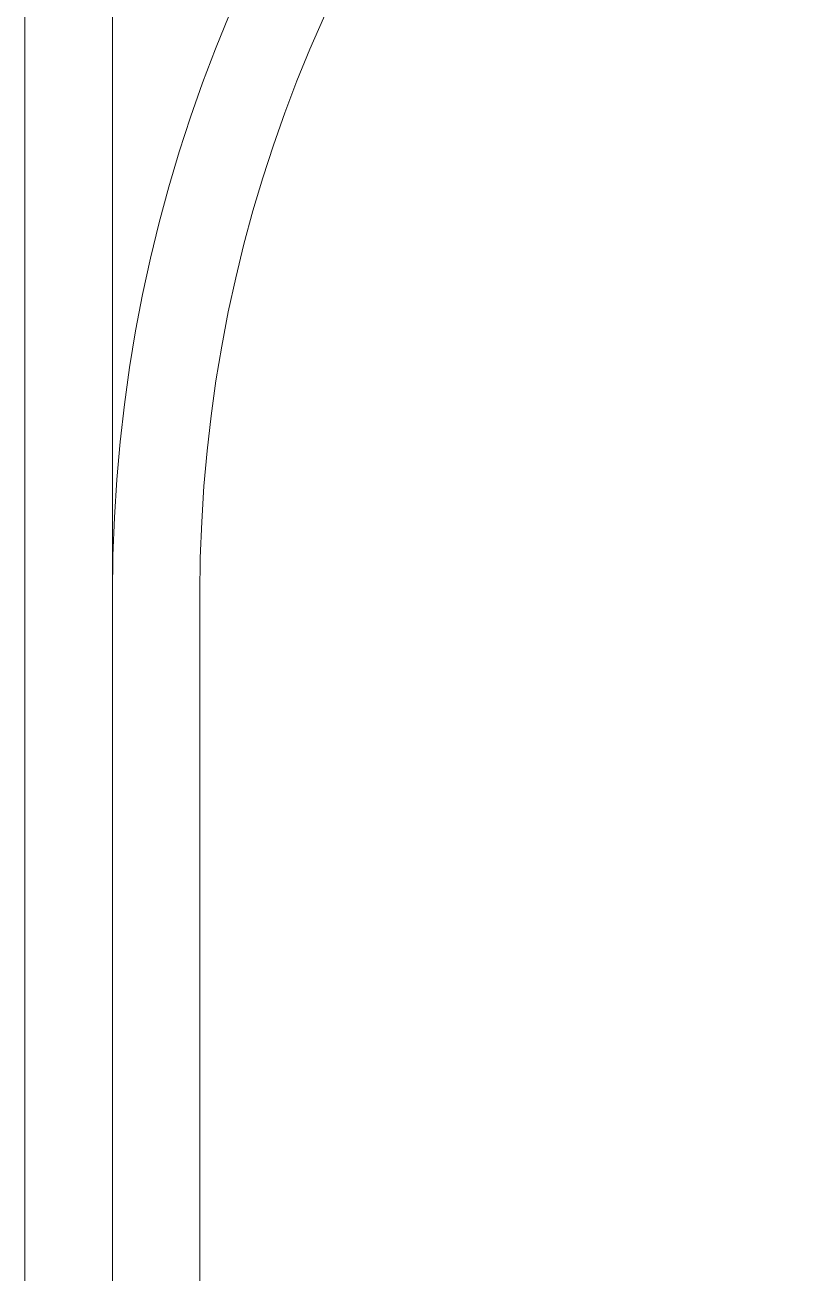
# Model space of a CAD drawing. Header units: millimetres. Extents: x 56222 to 3066687, y -650199 to -121287.
# Drawn here: x 137788.18 to 137796.95, y -183370.94 to -183356.67 of the extents above; entities that cross this region are included whole.
import ezdxf

# ---------------------------------------------------------------- set-up
doc = ezdxf.new("R2010")
doc.units = ezdxf.units.MM
doc.header["$MEASUREMENT"] = 0
doc.layers.add('FURNITURE', color=32, linetype='Continuous', lineweight=9)

msp = doc.modelspace()

# ---------------------------------------------------------------- linework, layer by layer
at = {"layer": 'FURNITURE', "lineweight": 0}
msp.add_line((137790.177, -183363.178), (137790.177, -183404.177), dxfattribs=at)
for points in [[(137788.177, -183310.648), (137824.178, -183310.648), (137824.178, -183431.648), (137788.177, -183431.648)], [(137789.177, -183335.178), (137823.178, -183335.178), (137823.178, -183430.648), (137789.177, -183430.648)]]:
    msp.add_lwpolyline(points, close=True, dxfattribs=at)
for radius in [17.001, 16.001]:
    msp.add_arc((137806.178, -183363.178), radius, 0, 180, dxfattribs=at)

doc.saveas('drawing.dxf')
